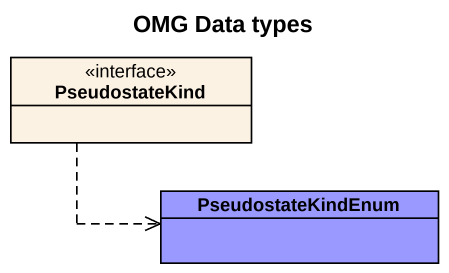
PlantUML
@startuml
title OMG Data types
hide circle
hide empty members
interface PseudostateKind
class PseudostateKindEnum #9999FF
PseudostateKind ..> PseudostateKindEnum
@enduml
